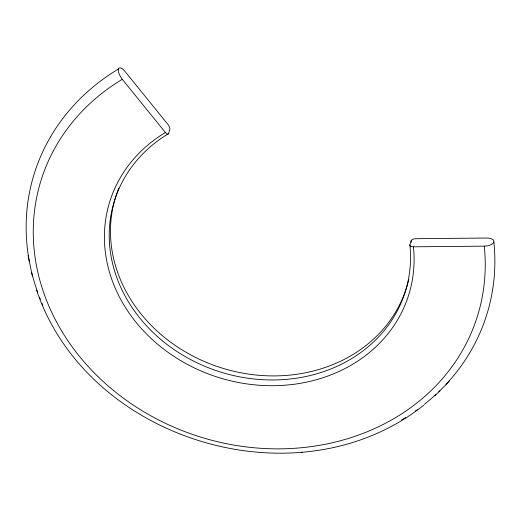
<?xml version="1.0" encoding="UTF-8"?>
<svg xmlns="http://www.w3.org/2000/svg" width="521" height="521" viewBox="0 0 521 521"><rect width="100%" height="100%" fill="white"/><g stroke="black" fill="none" stroke-linecap="round" stroke-linejoin="round"><path stroke-width="0.78" d="M445.996 384.4A236.983 205.027 17.2 0 0 493.862 242.011A8.466 3.979 -5.9 0 0 486.783 238.032L415.94 238.703A4.233 1.993 -5.9 0 0 411.147 240.767L409.89 244.824A152.347 131.8 17.2 0 1 199.328 363.886A152.347 131.8 17.2 0 1 168.557 133.604L169.813 129.547A4.233 1.68 59 0 0 167.905 124.389L124.786 71.201A8.466 3.36 59 0 0 118.456 68.993A236.983 205.027 17.2 0 0 29.358 261.659M444.849 385.911L449.512 380.786M434.931 395.693L439.991 390.88M423.703 405.26C298.377 504.634 87.821 441.378 36.6 290.282M301.75 452.228L302.115 452.182M118.456 68.993A8.466 3.36 59 0 0 122.272 79.309L165.391 132.503A156.58 135.467 17.2 0 0 197.016 369.181A156.58 135.467 17.2 0 0 413.427 246.811L484.269 246.146A8.466 3.979 -5.9 0 0 493.862 242.011M32.348 276.11L28.127 255.629M168.557 133.604A4.233 1.68 59 0 1 165.391 132.503M484.269 246.146A228.517 197.7 17.2 0 1 168.426 424.732A228.517 197.7 17.2 0 1 122.272 79.309M413.427 246.811A4.233 1.993 -5.9 0 1 409.89 244.824M408.79 279.38A152.347 131.8 17.2 0 1 221.327 367.839A152.347 131.8 17.2 0 1 118.834 188.061M411.147 240.767A152.347 131.8 17.2 0 1 411.297 242.363M444.361 386.133A236.983 205.027 17.2 0 1 438.76 391.759M435.856 394.495A236.983 205.027 17.2 0 1 424.283 404.4M417.191 409.767A236.983 205.027 17.2 0 1 415.315 411.108M405.644 417.536A236.983 205.027 17.2 0 1 401.658 419.965M42.872 305.339A236.983 205.027 17.2 0 1 41.954 303.202M40.397 299.432A236.983 205.027 17.2 0 1 39.498 297.159M37.792 292.594A236.983 205.027 17.2 0 1 31.722 272.574"/></g></svg>
